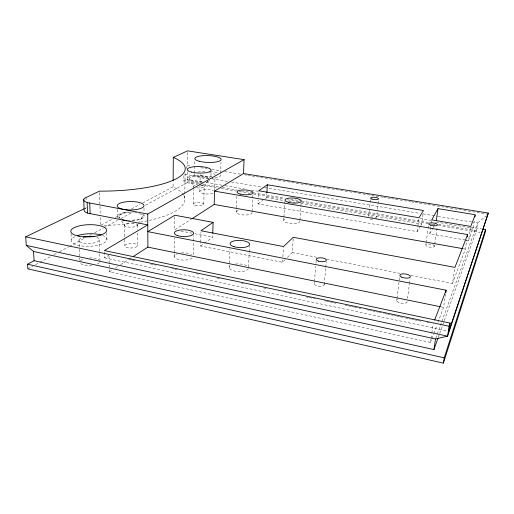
<?xml version="1.0" encoding="UTF-8"?>
<svg xmlns="http://www.w3.org/2000/svg" width="514" height="514" viewBox="0 0 514 514"><rect width="100%" height="100%" fill="white"/><g stroke="black" fill="none" stroke-linecap="round" stroke-linejoin="round"><path stroke-width="0.39" stroke-dasharray="2.57 1.93" d="M183.44 194.896A81.533 24.8 -0.9 0 0 173.096 186.788L173.128 182.014M174.188 256.525L174.214 253.415M174.22 252.631L174.336 237.847M174.824 216.767L174.721 229.861L191.446 219.086M198.867 183.614L183.839 181.069L183.916 174.921M184.757 198.353L185.091 172.453M145.539 205.202L187.109 182.721L187.16 179.302L202.201 181.834M187.167 178.782L187.269 171.181M186.209 168.399L187.353 165.527L187.539 152.401M193.264 204.174L193.521 189.454M193.534 188.683L193.572 186.357L189.146 178.795M193.18 254.719L193.412 241.895M193.425 241.092L193.521 235.483M194.613 173.07L194.832 160.368M199.837 191.728L199.965 185.541M199.978 184.764L200.184 174.709M285.238 259.57L282.539 262.275L200.627 246.033L200.698 242.974M200.711 242.21L200.923 232.283M203.788 204.193L204.186 186.421M210.894 176.7L211.016 172.171M204.437 243.238L212.68 237.192L212.745 234.847M214.608 191.028L214.993 177.157M220.654 173.321L220.988 162.276M229.27 267.852L229.964 248.795M236.279 212.378L236.909 196.168M248.525 267.01L249.187 252.74M249.226 251.95L249.483 246.405M252.091 211.447L252.695 198.629M252.734 197.826L252.882 194.62M420.439 226.109L417.188 231.628L258.028 203.917L258.221 200.049M258.375 196.958L258.606 192.32M265.41 198.5L266.644 197.594L266.856 193.592M283.722 220.204L283.869 217.852M283.921 217.069L284.711 204.533M284.762 203.75L284.91 201.404M282.539 262.275L282.694 259.917M282.893 256.769L283.497 247.33M287.39 257.411L292.241 252.554L293.186 238.811M299.938 220.031L301.172 202.779M314.279 283.715L314.407 282.141M314.472 281.351L315.686 266.38M315.943 263.226L316.136 260.861M324.257 284.634L325.683 268.077M325.754 267.286L326.229 261.767M368.692 216.33L370.119 202.869M370.202 202.079L370.453 199.702M376.396 218.585L377.096 212.25M377.443 209.082L377.963 204.328M378.053 203.538L378.4 200.37M396.705 300.613L396.904 299.039M397.001 298.255L399.661 277.072M407.531 298.435L409.382 284.306M409.485 283.522L410.101 278.813M417.188 231.628L417.798 226.995M417.901 226.224L418.916 218.501M420.844 225.421L421.653 224.04L423.054 213.516M425.868 244.908L426.08 243.328M426.19 242.537L428.027 229.103M428.136 228.306L428.567 225.145M465.356 240.012L429.813 233.825L431.207 223.744M431.317 222.973L431.631 220.641M434.446 246.444A4.382 1.497 7.8 0 0 428.605 244.086A4.382 1.497 7.8 0 0 427.404 246.521A4.382 1.497 7.8 0 0 434.446 246.444L434.671 244.857M434.78 244.066L437.247 226.629M109.334 269.542L109.392 271.925L430.456 342.427L430.912 339.324M431.021 338.546L431.702 333.888M431.818 333.111L433.186 323.788M437.979 322.291L443.556 307.372L445.548 294.117M410.847 275.453L452.474 283.49L454.71 268.925M452.474 283.49L465.324 249.104L466.77 239.922M466.147 240.154L468.517 240.565L470.631 227.214M468.517 240.565L473.111 228.274L474.435 219.986M438.236 337.544L476.407 230.651L477.647 222.973L486.263 215.771M435.788 338.218L477.647 222.973L473.69 222.318M430.456 342.427L431.567 339.446M431.85 338.7L433.52 334.222M433.797 333.477L436.868 325.272M429.813 233.825L432.782 228.274M433.154 227.58L434.266 225.498M434.638 224.804L435.75 222.723M137.052 225.556L137.848 224.277M138.247 223.641L142.217 217.268M204.103 186.833L207.894 180.986M200.627 246.033L203.801 243.707M258.028 203.917L262.95 200.306M109.392 271.925L112.714 269.792M115.367 268.077L118.027 266.368M120.681 264.659L128.648 259.525M129.316 259.101L131.308 257.816M84.881 208.697L85.909 208.041M104.406 252.021L104.567 257.874L108.968 255.207M27.872 268.848L32.806 266.181M35.627 264.659L39.148 262.75M39.854 262.371L51.124 256.274M53.944 254.751L56.765 253.222M59.579 251.699L68.741 246.746M69.441 246.367L85.652 237.596M89.879 235.309L91.286 234.551M94.807 232.643L103.263 228.068M103.969 227.689L117.359 220.448M120.88 218.546L132.856 212.064M101.239 225.01L112.508 219.015M115.329 217.518L126.598 211.517M131.533 208.896L139.988 204.399M142.802 202.901L173.096 186.788M183.839 181.069L187.16 179.302M84.977 208.408L86.423 207.714M187.353 165.527L191.311 166.17M200.807 167.705L207.142 168.733M211.89 169.498L221.386 171.04M224.554 171.554L240.379 174.117M244.336 174.754L247.504 175.268M248.294 175.396L251.462 175.91M252.252 176.039L255.419 176.553M256.21 176.675L382.846 197.183M383.637 197.312L386.798 197.826M387.595 197.954L390.756 198.462M391.552 198.59L394.713 199.104M395.51 199.233L410.545 201.668M411.335 201.796L414.502 202.31M415.293 202.439L418.46 202.953M419.251 203.081L488.107 214.229M184.719 174.285L208.472 178.229M211.639 178.756L228.261 181.519M231.428 182.046L261.517 187.045M264.678 187.571L419.854 213.368M423.022 213.895L437.273 216.259M438.063 216.394L472.899 222.183M206.159 182.502L221.984 185.168M225.151 185.702L244.15 188.901M251.275 190.096L258.394 191.298M419.867 218.489L430.95 220.352M471.319 227.149L481.605 228.884M436.116 222.029L473.111 228.274M202.818 184.282L218.636 186.968M222.588 187.636L237.609 190.18M241.567 190.848L252.637 192.724M253.428 192.859L284.261 198.089M290.59 199.156L300.87 200.903M301.66 201.032L428.175 222.472M438.455 224.213L476.407 230.651M187.109 182.721L197.382 184.462M200.544 185.001L217.133 187.816M221.084 188.49L236.093 191.035M239.254 191.574L250.312 193.45M253.473 193.99L284.281 199.22M287.442 199.76L300.87 202.041M301.66 202.175L428.059 223.641M432.011 224.31L435.172 224.849M438.333 225.383L480.204 232.495M266.644 197.594L284.043 200.563M288.784 201.372L295.113 202.452M300.651 203.396L421.653 224.04M462.96 248.686L465.324 249.104M180.915 231.056L191.761 233.15M194.864 233.748L212.68 237.192M292.241 252.554L316.592 257.251M326.801 259.223L400.637 273.48M440.408 306.729L443.556 307.372M129.374 259.525L131.732 260.02M132.516 260.187L134.874 260.688M150.57 264.01L152.928 264.504M153.712 264.671L156.07 265.173M171.766 268.494L174.124 268.989M174.908 269.156L177.266 269.651M196.104 273.641L198.455 274.135M217.3 278.125L219.651 278.62M241.638 283.272L243.206 283.606M263.618 287.924L267.543 288.752M284.814 292.402L291.875 293.899M306.01 296.886L308.361 297.388M309.145 297.555L315.429 298.878M324.064 300.709L326.416 301.204M327.206 301.371L329.558 301.872M330.341 302.033L332.699 302.534M333.483 302.701L336.625 303.363M345.26 305.194L347.612 305.689M348.402 305.856L350.754 306.35M351.537 306.517L353.895 307.019M354.679 307.186L360.963 308.509M366.456 309.672L368.808 310.173M369.598 310.34L371.95 310.835M372.734 311.002L375.091 311.503M375.875 311.67L378.233 312.165M379.017 312.332L383.727 313.328M384.511 313.495L386.869 313.99M387.652 314.157L390.004 314.658M390.794 314.825L393.146 315.32M393.93 315.487L396.288 315.988M397.071 316.149L399.429 316.65M400.213 316.817L404.923 317.813M405.707 317.98L408.065 318.474M408.848 318.641L411.2 319.143M411.99 319.303L414.342 319.804M415.126 319.971L417.484 320.466M418.267 320.633L420.625 321.134M426.903 322.464L429.261 322.959M104.567 257.874L447.315 330.977M119.164 217.3L120.013 218.578M121.709 221.129L124.684 225.595M71.022 233.831L71.298 240.012M78.983 239.961L79.329 248.545M79.362 249.329L79.683 257.128M79.715 257.912L79.805 260.251M86.044 197.305L86.191 201.308M99.324 239.826L99.729 253.029M99.748 253.807L99.986 261.575M99.568 192.731L100.204 214.235M100.301 217.422L100.513 224.592M108.987 256.004L109.315 268.745M106.719 232.881L106.906 239.775M117.288 209.455L117.43 216.285M124.51 225.036L124.748 238.567M124.761 239.363L124.87 245.731M137.296 224.991L137.347 229.752M137.379 232.926L137.521 245.628A6.329 2.3 -1.1 0 1 127.96 247.722A6.329 2.3 -1.1 0 1 128.108 243.732A6.329 2.3 -1.1 0 1 137.521 245.628M144.004 207.964L144.029 211.736M144.055 214.749L144.061 216.259M324.135 284.088A5.011 2.069 5.1 0 1 318.397 286.163A5.011 2.069 5.1 0 1 315.069 282.758M99.491 262.564A10.094 3.804 -2.6 0 1 97.236 264.074M91.877 265.397A10.094 3.804 -2.6 0 1 79.998 262.802M80.435 260.816A10.094 3.804 -2.6 0 1 83.397 259.088M89.365 257.957A10.094 3.804 -2.6 0 1 98.951 259.692M372.554 219.536A3.958 1.266 5.9 0 1 369.091 218.598M370.421 216.979A3.958 1.266 5.9 0 1 375.818 217.897M407.12 301.577A5.262 2.191 8.2 0 1 400.226 302.997A5.262 2.191 8.2 0 1 398.022 299.174M136.493 223.918A6.393 2.165 -0.7 0 1 133.492 226.982A6.393 2.165 -0.7 0 1 124.851 225.787A6.393 2.165 -0.7 0 1 129.406 222.941M132.689 222.935A6.393 2.165 -0.7 0 1 134.205 223.14M212.854 193.38A7.395 2.223 1.7 0 1 201.957 193.206A7.395 2.223 1.7 0 1 202.497 189.942A7.395 2.223 1.7 0 1 213.297 190.681M102.44 235.438A17.861 6.264 -2.1 0 1 101.457 244.15A17.861 6.264 -2.1 0 1 76.74 244.966A17.861 6.264 -2.1 0 1 75.661 236.324M96.812 237.327A10.203 3.579 -2.1 0 1 95.822 242.428A10.203 3.579 -2.1 0 1 81.392 242.518A10.203 3.579 -2.1 0 1 82.555 237.417M252.014 212.372A7.935 2.596 2.5 0 1 246.495 214.974A7.935 2.596 2.5 0 1 237.082 213.291A7.935 2.596 2.5 0 1 239.44 210.13M299.701 220.879A8.095 2.711 3.8 0 1 294.625 223.635A8.095 2.711 3.8 0 1 284.795 221.887A8.095 2.711 3.8 0 1 286.574 218.54M248.455 268.591A9.67 3.849 2.2 0 1 236.228 271.386A9.67 3.849 2.2 0 1 230.066 265.911M235.386 264.067A9.67 3.849 2.2 0 1 247.825 266.599M192.146 258.15A9.496 3.63 0.4 0 1 178.236 259.409A9.496 3.63 0.4 0 1 176.739 253.948M181.461 252.927A9.496 3.63 0.4 0 1 191.638 254.533M183.832 195.583A81.533 24.8 -0.9 0 1 139.133 222.35M133.614 223.172A81.533 24.8 -0.9 0 1 102.145 225.376M142.339 214.1A13.319 4.363 -0.5 0 1 131.198 220.705M118.985 218.495A13.319 4.363 -0.5 0 1 129.027 212.031M139.275 213.541A11.893 3.9 -0.5 0 1 140.939 218.257A11.893 3.9 -0.5 0 1 127.408 220.101M120.257 218.251A11.893 3.9 -0.5 0 1 121.285 214.049A11.893 3.9 -0.5 0 1 133.332 212.507M134.797 212.629A11.893 3.9 -0.5 0 1 136.878 212.937M209.712 180.658A11.867 3.373 1.6 0 1 205.677 181.892M202.876 182.219A11.867 3.373 1.6 0 1 187.809 179.739A11.867 3.373 1.6 0 1 195.102 175.634A11.867 3.373 1.6 0 1 210.2 178.095M202.227 181.654A9.888 2.814 1.6 0 1 189.679 179.585A9.888 2.814 1.6 0 1 195.776 176.167A9.888 2.814 1.6 0 1 208.35 178.223M211.858 176.636A7.459 2.082 1.9 0 1 203.525 176.418A7.459 2.082 1.9 0 1 200.312 174.169M209.012 172.788A7.459 2.082 1.9 0 1 215.058 174.844M201.237 185.059A5.32 1.561 1.6 0 1 203.647 187.218A5.32 1.561 1.6 0 1 196.509 187.745M193.829 186.768A5.32 1.561 1.6 0 1 197.203 184.879M220.602 174.895A13.056 3.649 1.9 0 1 211.999 178.403M208.613 178.506A13.056 3.649 1.9 0 1 194.832 173.719M197.845 172.126A13.056 3.649 1.9 0 1 206.686 171.168M210.027 171.323A13.056 3.649 1.9 0 1 218.302 173.064M195.069 205.375A5.275 1.67 1.4 0 0 203.698 204.623A5.275 1.67 1.4 0 0 196.817 202.58A5.275 1.67 1.4 0 0 195.069 205.375"/><path stroke-width="0.77" d="M173.141 180.427L173.308 157.38L187.559 150.859L244.092 159.629L243.514 173.552L214.563 191.124L214.19 204.437L192.114 218.656M212.79 233.285L213.092 222.35L174.837 215.231L147.82 231.628L446.139 290.217L445.786 292.556M266.901 192.789L267.331 184.783L423.459 210.502L419.013 217.73L258.683 190.771L267.331 184.783M436.341 220.455L437.999 208.639L475.277 214.717L470.753 226.43L431.741 219.87L437.999 208.639M483.192 229.148L485.563 229.546L484.94 233.305L443.376 363.141L27.872 268.848L27.557 264.209L34.11 260.72L433.932 349.584L435.512 338.97L447.565 336.162L488.3 213.072L243.514 173.552M443.376 363.141L444.199 357.853L485.563 229.546M83.711 199.374L84.11 209.86A14.212 4.497 -1.2 0 0 87.534 213.092L147.781 224.907L104.361 250.562L450.161 323.094L449.101 326.236L447.565 336.162L26.285 245.409L25.7 236.832L84.251 208.755M450.161 323.094L448.889 331.312L488.3 213.072M467.252 236.864L467.611 234.57L214.563 191.124M474.917 216.972L475.154 215.469M433.932 349.584L437.967 338.296M434.626 320.061L446.139 290.217M467.611 234.57L454.948 267.389L293.288 237.288L283.548 246.547L200.955 230.754L213.092 222.35M133.299 256.531L147.903 247.125L440.408 306.729M173.308 157.38A82.838 22.051 -0.3 0 1 173.828 179.945A82.838 22.051 -0.3 0 1 99.523 191.137L84.495 198.256A14.289 4.337 -1 0 0 87.155 202.503L147.717 214.062L244.092 159.629M214.19 204.437L462.17 248.545M25.7 236.832L449.101 326.236M26.285 245.409L33.519 251.468L435.512 338.97M27.557 264.209L444.199 357.853M33.519 251.468L34.11 260.72M87.155 202.503L87.534 213.092M89.751 203.158L90.117 213.766M147.717 214.062L147.903 247.125M83.249 237.205A10.203 3.579 -2.1 0 1 94.088 236.646M77.653 235.579A17.861 6.264 -2.1 0 1 101.155 235.02M126.997 220.564A13.319 4.363 -0.5 0 1 122.326 219.799M371.879 199.072A3.996 1.176 5.7 0 0 378.471 199.085A3.996 1.176 5.7 0 0 373.447 197.222A3.996 1.176 5.7 0 0 371.879 199.072M318.629 261.196A5.076 1.934 4.9 0 0 326.364 260.193A5.076 1.934 4.9 0 0 318.937 257.861A5.076 1.934 4.9 0 0 318.629 261.196M401.672 277.155A5.333 2.05 7.8 0 0 410.333 276.988A5.333 2.05 7.8 0 0 403.406 273.84A5.333 2.05 7.8 0 0 401.672 277.155M430.359 225.081A4.433 1.394 7.5 0 0 437.465 225.042A4.433 1.394 7.5 0 0 431.542 222.813A4.433 1.394 7.5 0 0 430.359 225.081M78.989 236.209A17.945 6.097 -1.9 0 0 106.661 230.587A17.945 6.097 -1.9 0 0 80.582 225.607A17.945 6.097 -1.9 0 0 78.989 236.209M240.154 194.086A8.012 2.416 2.6 0 0 252.959 193.02A8.012 2.416 2.6 0 0 241.946 190.013A8.012 2.416 2.6 0 0 240.154 194.086M288.592 202.375A8.179 2.525 3.8 0 0 301.281 201.212A8.179 2.525 3.8 0 0 289.543 198.063A8.179 2.525 3.8 0 0 288.592 202.375M233.889 246.643A9.785 3.598 2.3 0 0 249.56 244.818A9.785 3.598 2.3 0 0 236.151 240.546A9.785 3.598 2.3 0 0 233.889 246.643M177.574 235.63A9.605 3.386 0.7 0 0 193.38 233.96A9.605 3.386 0.7 0 0 180.967 229.919A9.605 3.386 0.7 0 0 177.574 235.63M191.459 172.094A11.918 3.251 1.7 0 0 210.907 170.744A11.918 3.251 1.7 0 0 195.217 166.652A11.918 3.251 1.7 0 0 191.459 172.094M199.58 161.357A13.158 3.412 2 0 0 220.949 160.008A13.158 3.412 2 0 0 203.441 155.658A13.158 3.412 2 0 0 199.58 161.357M123.829 209.429A13.39 4.215 -0.4 0 0 143.984 205.703A13.39 4.215 -0.4 0 0 123.964 202.124A13.39 4.215 -0.4 0 0 123.829 209.429"/></g></svg>
